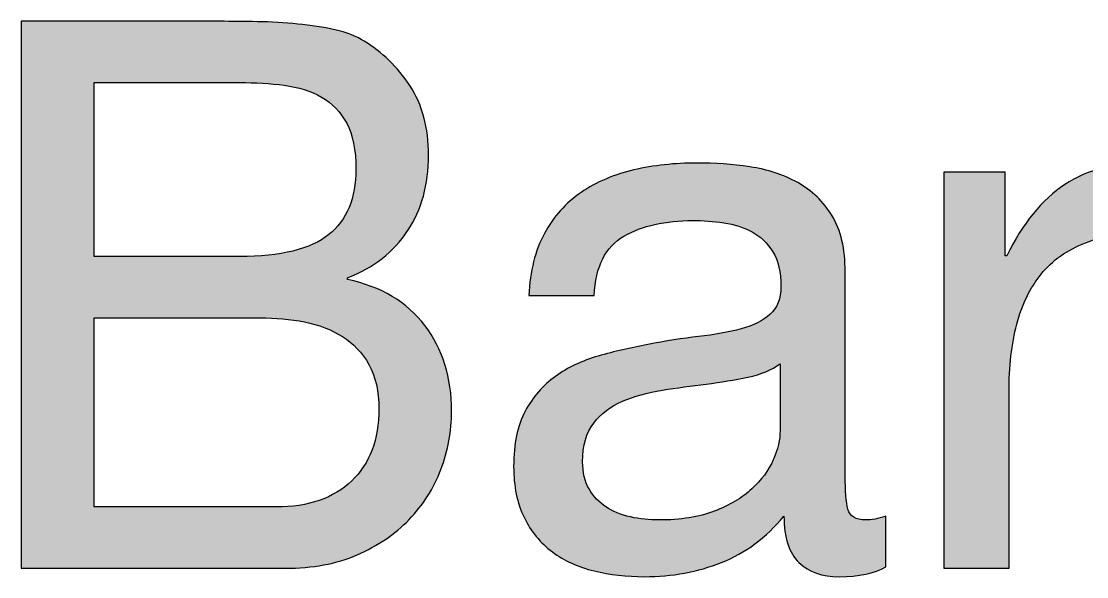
# Paper-space layout 'A1mask' of a CAD drawing. Extents: x 20 to 830, y 20 to 585.
# Drawn here: x 671.76 to 677.49, y 84.5 to 87.48 of the extents above; entities that cross this region are included whole.
import ezdxf
from ezdxf.enums import TextEntityAlignment as Align

# ---------------------------------------------------------------- set-up
doc = ezdxf.new("R2010")
doc.units = 0
doc.layers.get('0').update_dxf_attribs({"linetype": 'CONTINUOUS'})
doc.layers.get('Defpoints').update_dxf_attribs({"linetype": 'CONTINUOUS'})
doc.layers.add('JPP_Mask', color=7, linetype='CONTINUOUS')
doc.styles.add('JPP', font='arial.ttf')

# ---------------------------------------------------------------- blocks, each defined once
blk = doc.blocks.new('A1mask')
at = {"true_color": 0x004a91}
h = blk.add_hatch(color=154, dxfattribs=at)
edge = h.paths.add_edge_path(flags=16)
edge.add_spline(control_points=[(658.1269, 69.8708), (658.3001, 69.8708), (658.4355, 69.9175), (658.533, 70.011), (658.6305, 70.1042), (658.6793, 70.2334), (658.6793, 70.3982), (658.6793, 70.4943), (658.6613, 70.5738), (658.6258, 70.6372), (658.5898, 70.7002), (658.5425, 70.7503), (658.4833, 70.7875), (658.4241, 70.8247), (658.3565, 70.8507), (658.2793, 70.8658), (658.2026, 70.8808), (658.1231, 70.8883), (658.0407, 70.8883), (658.0407, 70.8883), (657.1465, 70.8883), (657.1465, 70.8883), (657.1465, 70.8883), (657.1465, 69.8708), (657.1465, 69.8708), (657.1465, 69.8708), (658.1269, 69.8708), (658.1269, 69.8708)], knot_values=[0, 0, 0, 0, 1, 1, 1, 2, 2, 2, 3, 3, 3, 4, 4, 4, 5, 5, 5, 6, 6, 6, 7, 7, 7, 8, 8, 8, 9, 9, 9, 9], degree=3, periodic=0)
edge = h.paths.add_edge_path(flags=16)
edge.add_spline(control_points=[(657.9295, 71.218), (658.152, 71.218), (658.312, 71.2571), (658.4095, 71.3354), (658.5065, 71.4138), (658.5557, 71.5312), (658.5557, 71.6878), (658.5557, 71.792), (658.5392, 71.8746), (658.506, 71.9349), (658.4729, 71.9953), (658.4279, 72.0421), (658.3702, 72.075), (658.3124, 72.1079), (658.2457, 72.1292), (658.1704, 72.1389), (658.0947, 72.1484), (658.0142, 72.1534), (657.9295, 72.1534), (657.9295, 72.1534), (657.1465, 72.1534), (657.1465, 72.1534), (657.1465, 72.1534), (657.1465, 71.218), (657.1465, 71.218), (657.1465, 71.218), (657.9295, 71.218), (657.9295, 71.218)], knot_values=[0, 0, 0, 0, 1, 1, 1, 2, 2, 2, 3, 3, 3, 4, 4, 4, 5, 5, 5, 6, 6, 6, 7, 7, 7, 8, 8, 8, 9, 9, 9, 9], degree=3, periodic=0)
edge = h.paths.add_edge_path()
edge.add_spline(control_points=[(657.822, 72.4828), (657.8855, 72.4828), (657.9531, 72.4821), (658.026, 72.4809), (658.0989, 72.4795), (658.1709, 72.4753), (658.2424, 72.4684), (658.3138, 72.4615), (658.3806, 72.4514), (658.4421, 72.4376), (658.5041, 72.4239), (658.5567, 72.4033), (658.6007, 72.3759), (658.6968, 72.3181), (658.7787, 72.2383), (658.8459, 72.1368), (658.9131, 72.0353), (658.9467, 71.9103), (658.9467, 71.7619), (658.9467, 71.6052), (658.9093, 71.4701), (658.8336, 71.356), (658.7579, 71.2422), (658.6504, 71.1577), (658.5103, 71.1028), (658.5103, 71.1028), (658.5103, 71.0945), (658.5103, 71.0945), (658.6916, 71.0559), (658.8303, 70.9735), (658.9264, 70.8471), (659.0225, 70.7208), (659.0707, 70.5672), (659.0707, 70.3859), (659.0707, 70.2786), (659.0513, 70.1743), (659.013, 70.0727), (658.9742, 69.971), (658.9174, 69.881), (658.8416, 69.8027), (658.7664, 69.7246), (658.6731, 69.6614), (658.5619, 69.6133), (658.4506, 69.5651), (658.3219, 69.5412), (658.1766, 69.5412), (658.1766, 69.5412), (656.7551, 69.5412), (656.7551, 69.5412), (656.7551, 69.5412), (656.7551, 72.4828), (656.7551, 72.4828), (656.7551, 72.4828), (657.822, 72.4828), (657.822, 72.4828)], knot_values=[0, 0, 0, 0, 1, 1, 1, 2, 2, 2, 3, 3, 3, 4, 4, 4, 5, 5, 5, 6, 6, 6, 7, 7, 7, 8, 8, 8, 9, 9, 9, 10, 10, 10, 11, 11, 11, 12, 12, 12, 13, 13, 13, 14, 14, 14, 15, 15, 15, 16, 16, 16, 17, 17, 17, 18, 18, 18, 18], degree=3, periodic=0)
h = blk.add_hatch(color=154, dxfattribs=at)
edge = h.paths.add_edge_path()
edge.add_spline(control_points=[(662.0704, 70.3407), (662.0704, 70.4296), (662.0704, 70.4888), (662.0704, 70.4888), (662.0704, 70.6261), (662.0841, 70.7477), (662.1116, 70.8533)], knot_values=[8, 8, 8, 8, 8.250035, 8.250035, 8.250035, 9.250035, 9.250035, 9.250035, 9.250035], degree=3, periodic=0)
edge.add_spline(control_points=[(662.1116, 70.8533), (662.1391, 70.9591), (662.1831, 71.049), (662.2432, 71.1234)], knot_values=[7, 7, 7, 7, 8, 8, 8, 8], degree=3, periodic=0)
edge.add_spline(control_points=[(662.2432, 71.1234), (662.3038, 71.1974), (662.3833, 71.2538), (662.4822, 71.2921)], knot_values=[6, 6, 6, 6, 7, 7, 7, 7], degree=3, periodic=0)
edge.add_spline(control_points=[(662.4822, 71.2921), (662.5812, 71.3307), (662.7005, 71.3499), (662.8406, 71.3499)], knot_values=[5, 5, 5, 5, 6, 6, 6, 6], degree=3, periodic=0)
edge.add_spline(control_points=[(662.8406, 71.3499), (662.8406, 71.3499), (662.8406, 71.7207), (662.8406, 71.7207), (662.6512, 71.7262), (662.4946, 71.6878), (662.371, 71.6052)], knot_values=[3, 3, 3, 3, 4, 4, 4, 5, 5, 5, 5], degree=3, periodic=0)
edge.add_spline(control_points=[(662.371, 71.6052), (662.2475, 71.5229), (662.1428, 71.3953), (662.0581, 71.222)], knot_values=[2, 2, 2, 2, 3, 3, 3, 3], degree=3, periodic=0)
edge.add_spline(control_points=[(662.0496, 71.222), (662.0496, 71.222), (662.0496, 71.3344), (662.0496, 71.4467)], knot_values=[0.5, 0.5, 0.5, 0.5, 1, 1, 1, 1], degree=3, periodic=0)
edge.add_spline(control_points=[(662.0496, 71.4467), (662.0496, 71.559), (662.0496, 71.6713), (662.0496, 71.6713), (662.0496, 71.6713), (662.029, 71.6713), (661.9981, 71.6713)], knot_values=[12.749965, 12.749965, 12.749965, 12.749965, 13.249965, 13.249965, 13.249965, 13.5, 13.5, 13.5, 13.5], degree=3, periodic=0)
edge.add_spline(control_points=[(661.9981, 71.6713), (661.9672, 71.6713), (661.926, 71.6713), (661.8849, 71.6713)], knot_values=[12.49997, 12.49997, 12.49997, 12.49997, 12.749965, 12.749965, 12.749965, 12.749965], degree=3, periodic=0)
edge.add_spline(control_points=[(661.8849, 71.6713), (661.8643, 71.6713), (661.8437, 71.6713), (661.8244, 71.6713)], knot_values=[12.374973, 12.374973, 12.374973, 12.374973, 12.49997, 12.49997, 12.49997, 12.49997], degree=3, periodic=0)
edge.add_spline(control_points=[(661.8244, 71.6713), (661.8051, 71.6713), (661.787, 71.6713), (661.7716, 71.6713)], knot_values=[12.249975, 12.249975, 12.249975, 12.249975, 12.374973, 12.374973, 12.374973, 12.374973], degree=3, periodic=0)
edge.add_spline(control_points=[(661.7716, 71.6713), (661.7639, 71.6713), (661.7568, 71.6713), (661.7505, 71.6713)], knot_values=[12.187476, 12.187476, 12.187476, 12.187476, 12.249975, 12.249975, 12.249975, 12.249975], degree=3, periodic=0)
edge.add_spline(control_points=[(661.7201, 71.6713), (661.7201, 71.6713), (661.7201, 71.6713), (661.7201, 71.6713), (661.7201, 71.6713), (661.7201, 71.6713), (661.7201, 71.6713)], knot_values=[11.99998, 11.99998, 11.99998, 11.99998, 12.001425, 12.001425, 12.001425, 12.001445, 12.001445, 12.001445, 12.001445], degree=3, periodic=0)
edge.add_spline(control_points=[(661.7201, 71.6713), (661.7201, 71.6712), (661.7201, 71.1387), (661.7201, 70.6062)], knot_values=[11.49999, 11.49999, 11.49999, 11.49999, 11.99998, 11.99998, 11.99998, 11.99998], degree=3, periodic=0)
edge.add_spline(control_points=[(661.7201, 70.6062), (661.7201, 70.0737), (661.7201, 69.5412), (661.7201, 69.5412), (661.7201, 69.5412), (661.7201, 69.5412), (661.7201, 69.5412)], knot_values=[10.999023, 10.999023, 10.999023, 10.999023, 11.499013, 11.499013, 11.499013, 11.49999, 11.49999, 11.49999, 11.49999], degree=3, periodic=0)
edge.add_spline(control_points=[(661.7352, 69.5412), (661.74, 69.5412), (661.7458, 69.5412), (661.7525, 69.5412)], knot_values=[10.812504, 10.812504, 10.812504, 10.812504, 10.875003, 10.875003, 10.875003, 10.875003], degree=3, periodic=0)
edge.add_spline(control_points=[(661.7525, 69.5412), (661.7591, 69.5412), (661.7667, 69.5412), (661.7749, 69.5412)], knot_values=[10.750005, 10.750005, 10.750005, 10.750005, 10.812504, 10.812504, 10.812504, 10.812504], degree=3, periodic=0)
edge.add_spline(control_points=[(661.7749, 69.5412), (661.7913, 69.5412), (661.8104, 69.5412), (661.831, 69.5412)], knot_values=[10.625008, 10.625008, 10.625008, 10.625008, 10.750005, 10.750005, 10.750005, 10.750005], degree=3, periodic=0)
edge.add_spline(control_points=[(661.831, 69.5412), (661.8515, 69.5412), (661.8734, 69.5412), (661.8953, 69.5412)], knot_values=[10.50001, 10.50001, 10.50001, 10.50001, 10.625008, 10.625008, 10.625008, 10.625008], degree=3, periodic=0)
edge.add_spline(control_points=[(661.8953, 69.5412), (661.9391, 69.5412), (661.9828, 69.5412), (662.0157, 69.5412)], knot_values=[10.250015, 10.250015, 10.250015, 10.250015, 10.50001, 10.50001, 10.50001, 10.50001], degree=3, periodic=0)
edge.add_spline(control_points=[(662.0157, 69.5412), (662.0485, 69.5412), (662.0704, 69.5412), (662.0704, 69.5412), (662.0704, 69.5412), (662.0704, 69.5412), (662.0704, 69.5412)], knot_values=[9.999532, 9.999532, 9.999532, 9.999532, 10.249547, 10.249547, 10.249547, 10.250015, 10.250015, 10.250015, 10.250015], degree=3, periodic=0)
edge.add_spline(control_points=[(662.0704, 69.5518), (662.0704, 69.5553), (662.0704, 69.5595), (662.0704, 69.5646)], knot_values=[9.906272, 9.906272, 9.906272, 9.906272, 9.937521, 9.937521, 9.937521, 9.937521], degree=3, periodic=0)
edge.add_spline(control_points=[(662.0704, 69.5646), (662.0704, 69.5696), (662.0704, 69.5754), (662.0704, 69.5819)], knot_values=[9.875022, 9.875022, 9.875022, 9.875022, 9.906272, 9.906272, 9.906272, 9.906272], degree=3, periodic=0)
edge.add_spline(control_points=[(662.0704, 69.5819), (662.0704, 69.5948), (662.0704, 69.6105), (662.0704, 69.6286)], knot_values=[9.812524, 9.812524, 9.812524, 9.812524, 9.875022, 9.875022, 9.875022, 9.875022], degree=3, periodic=0)
edge.add_spline(control_points=[(662.0704, 69.6286), (662.0704, 69.6466), (662.0704, 69.667), (662.0704, 69.6892)], knot_values=[9.750025, 9.750025, 9.750025, 9.750025, 9.812524, 9.812524, 9.812524, 9.812524], degree=3, periodic=0)
edge.add_spline(control_points=[(662.0704, 69.6892), (662.0704, 69.7336), (662.0704, 69.7854), (662.0704, 69.841)], knot_values=[9.625027, 9.625027, 9.625027, 9.625027, 9.750025, 9.750025, 9.750025, 9.750025], degree=3, periodic=0)
edge.add_spline(control_points=[(662.0704, 69.841), (662.0704, 69.8965), (662.0704, 69.9557), (662.0704, 70.0149)], knot_values=[9.50003, 9.50003, 9.50003, 9.50003, 9.625027, 9.625027, 9.625027, 9.625027], degree=3, periodic=0)
edge.add_spline(control_points=[(662.0704, 70.0149), (662.0704, 70.1334), (662.0704, 70.2519), (662.0704, 70.3407)], knot_values=[9.250035, 9.250035, 9.250035, 9.250035, 9.50003, 9.50003, 9.50003, 9.50003], degree=3, periodic=0)
h = blk.add_hatch(color=154, dxfattribs=at)
edge = h.paths.add_edge_path()
edge.add_spline(control_points=[(661.1185, 71.4365), (661.0716, 71.5132), (661.0101, 71.573), (660.9334, 71.6156)], knot_values=[29, 29, 29, 29, 30, 30, 30, 30], degree=3, periodic=0)
edge.add_spline(control_points=[(660.9334, 71.6156), (660.8563, 71.6582), (660.7706, 71.6864), (660.6759, 71.7001)], knot_values=[28, 28, 28, 28, 29, 29, 29, 29], degree=3, periodic=0)
edge.add_spline(control_points=[(660.6759, 71.7001), (660.5808, 71.7139), (660.4856, 71.7207), (660.3895, 71.7207)], knot_values=[27, 27, 27, 27, 28, 28, 28, 28], degree=3, periodic=0)
edge.add_spline(control_points=[(660.3895, 71.7207), (660.2712, 71.7207), (660.1585, 71.7084), (660.0515, 71.6836)], knot_values=[26, 26, 26, 26, 27, 27, 27, 27], degree=3, periodic=0)
edge.add_spline(control_points=[(660.0515, 71.6836), (659.9446, 71.659), (659.8494, 71.6182), (659.7671, 71.5622)], knot_values=[25, 25, 25, 25, 26, 26, 26, 26], degree=3, periodic=0)
edge.add_spline(control_points=[(659.7671, 71.5622), (659.6847, 71.5058), (659.6189, 71.4322), (659.5697, 71.3416)], knot_values=[24, 24, 24, 24, 25, 25, 25, 25], degree=3, periodic=0)
edge.add_spline(control_points=[(659.5697, 71.3416), (659.52, 71.2509), (659.4925, 71.1397), (659.4868, 71.0079)], knot_values=[23, 23, 23, 23, 24, 24, 24, 24], degree=3, periodic=0)
edge.add_spline(control_points=[(659.4868, 71.0079), (659.4868, 71.0079), (659.8371, 71.0079), (659.8371, 71.0079), (659.8456, 71.1645), (659.8991, 71.2708), (659.9981, 71.3271), (660.097, 71.3835), (660.2205, 71.4116), (660.3687, 71.4116)], knot_values=[20, 20, 20, 20, 21, 21, 21, 22, 22, 22, 23, 23, 23, 23], degree=3, periodic=0)
edge.add_spline(control_points=[(660.3687, 71.4116), (660.4236, 71.4116), (660.4795, 71.4076), (660.5358, 71.3993)], knot_values=[19, 19, 19, 19, 20, 20, 20, 20], degree=3, periodic=0)
edge.add_spline(control_points=[(660.5358, 71.3993), (660.5916, 71.391), (660.6428, 71.3747), (660.6882, 71.3499)], knot_values=[18, 18, 18, 18, 19, 19, 19, 19], degree=3, periodic=0)
edge.add_spline(control_points=[(660.6882, 71.3499), (660.7332, 71.3252), (660.7706, 71.2895), (660.7995, 71.2429)], knot_values=[17, 17, 17, 17, 18, 18, 18, 18], degree=3, periodic=0)
edge.add_spline(control_points=[(660.7995, 71.2429), (660.8283, 71.196), (660.8425, 71.1342), (660.8425, 71.0573)], knot_values=[16, 16, 16, 16, 17, 17, 17, 17], degree=3, periodic=0)
edge.add_spline(control_points=[(660.8425, 71.0573), (660.8425, 70.9915), (660.8231, 70.9413), (660.7848, 70.907), (660.7464, 70.8727), (660.6944, 70.8464), (660.6281, 70.8287)], knot_values=[14, 14, 14, 14, 15, 15, 15, 16, 16, 16, 16], degree=3, periodic=0)
edge.add_spline(control_points=[(660.6281, 70.8287), (660.5623, 70.8107), (660.4861, 70.797), (660.3995, 70.7875)], knot_values=[13, 13, 13, 13, 14, 14, 14, 14], degree=3, periodic=0)
edge.add_spline(control_points=[(660.3995, 70.7875), (660.3133, 70.7778), (660.222, 70.7634), (660.1259, 70.7442)], knot_values=[12, 12, 12, 12, 13, 13, 13, 13], degree=3, periodic=0)
edge.add_spline(control_points=[(660.1259, 70.7442), (660.035, 70.7279), (659.9465, 70.707), (659.8598, 70.6824), (659.7732, 70.6578), (659.6965, 70.6214), (659.6293, 70.5733)], knot_values=[10, 10, 10, 10, 11, 11, 11, 12, 12, 12, 12], degree=3, periodic=0)
edge.add_spline(control_points=[(659.6293, 70.5733), (659.5616, 70.5253), (659.5077, 70.4625), (659.4665, 70.3859)], knot_values=[9, 9, 9, 9, 10, 10, 10, 10], degree=3, periodic=0)
edge.add_spline(control_points=[(659.4665, 70.3859), (659.4253, 70.3089), (659.4045, 70.21), (659.4045, 70.0891)], knot_values=[8, 8, 8, 8, 9, 9, 9, 9], degree=3, periodic=0)
edge.add_spline(control_points=[(659.4045, 70.0891), (659.4045, 69.9821), (659.4234, 69.8907), (659.4603, 69.8152)], knot_values=[7, 7, 7, 7, 8, 8, 8, 8], degree=3, periodic=0)
edge.add_spline(control_points=[(659.4603, 69.8152), (659.4972, 69.7395), (659.5479, 69.6777), (659.6127, 69.6297)], knot_values=[6, 6, 6, 6, 7, 7, 7, 7], degree=3, periodic=0)
edge.add_spline(control_points=[(659.6127, 69.6297), (659.6771, 69.5816), (659.7519, 69.5473), (659.8371, 69.5267), (659.9223, 69.5061), (660.0132, 69.4959), (660.1093, 69.4959)], knot_values=[4, 4, 4, 4, 5, 5, 5, 6, 6, 6, 6], degree=3, periodic=0)
edge.add_spline(control_points=[(660.1093, 69.4959), (660.2575, 69.4959), (660.3957, 69.5213), (660.523, 69.5722)], knot_values=[3, 3, 3, 3, 4, 4, 4, 4], degree=3, periodic=0)
edge.add_spline(control_points=[(660.523, 69.5722), (660.6508, 69.6228), (660.763, 69.7059), (660.8591, 69.8214)], knot_values=[2, 2, 2, 2, 3, 3, 3, 3], degree=3, periodic=0)
edge.add_spline(control_points=[(660.8591, 69.8214), (660.8591, 69.7059), (660.8856, 69.6228), (660.9396, 69.5722)], knot_values=[1, 1, 1, 1, 2, 2, 2, 2], degree=3, periodic=0)
edge.add_spline(control_points=[(660.9396, 69.5722), (660.9931, 69.5213), (661.065, 69.4959), (661.1559, 69.4959)], knot_values=[0, 0, 0, 0, 1, 1, 1, 1], degree=3, periodic=0)
edge.add_spline(control_points=[(661.1559, 69.4959), (661.2629, 69.4959), (661.3467, 69.5137), (661.4068, 69.5494)], knot_values=[36, 36, 36, 36, 37, 37, 37, 37], degree=3, periodic=0)
edge.add_spline(control_points=[(661.4068, 69.5494), (661.4068, 69.5494), (661.4068, 69.8214), (661.4068, 69.8214), (661.3656, 69.8077), (661.3301, 69.8008), (661.2998, 69.8008)], knot_values=[34, 34, 34, 34, 35, 35, 35, 36, 36, 36, 36], degree=3, periodic=0)
edge.add_spline(control_points=[(661.2998, 69.8008), (661.2449, 69.8008), (661.2127, 69.82), (661.2032, 69.8583)], knot_values=[33, 33, 33, 33, 34, 34, 34, 34], degree=3, periodic=0)
edge.add_spline(control_points=[(661.2032, 69.8583), (661.1933, 69.8969), (661.1886, 69.9572), (661.1886, 70.0396)], knot_values=[32, 32, 32, 32, 33, 33, 33, 33], degree=3, periodic=0)
edge.add_spline(control_points=[(661.1886, 70.0396), (661.1886, 70.0396), (661.1886, 71.1357), (661.1886, 71.1357), (661.1886, 71.2592), (661.1654, 71.3596), (661.1185, 71.4365)], knot_values=[30, 30, 30, 30, 31, 31, 31, 32, 32, 32, 32], degree=3, periodic=0)
edge = h.paths.add_edge_path(flags=16)
edge.add_spline(control_points=[(660.4406, 70.5321), (660.5192, 70.5416), (660.594, 70.5539), (660.6655, 70.5691)], knot_values=[0, 0, 0, 0, 1, 1, 1, 1], degree=3, periodic=0)
edge.add_spline(control_points=[(660.6655, 70.5691), (660.737, 70.5842), (660.7942, 70.6083), (660.8383, 70.6412)], knot_values=[14, 14, 14, 14, 15, 15, 15, 15], degree=3, periodic=0)
edge.add_spline(control_points=[(660.8383, 70.6412), (660.8383, 70.6412), (660.8383, 70.2827), (660.8383, 70.2827), (660.8383, 70.2334), (660.826, 70.1804), (660.8013, 70.1241), (660.7767, 70.0678), (660.7379, 70.0157), (660.6858, 69.9676), (660.6338, 69.9196), (660.5666, 69.8796), (660.4842, 69.8481)], knot_values=[10, 10, 10, 10, 11, 11, 11, 12, 12, 12, 13, 13, 13, 14, 14, 14, 14], degree=3, periodic=0)
edge.add_spline(control_points=[(660.4842, 69.8481), (660.4018, 69.8164), (660.3029, 69.8008), (660.1874, 69.8008)], knot_values=[9, 9, 9, 9, 10, 10, 10, 10], degree=3, periodic=0)
edge.add_spline(control_points=[(660.1874, 69.8008), (660.1353, 69.8008), (660.0837, 69.8062), (660.0331, 69.8171)], knot_values=[8, 8, 8, 8, 9, 9, 9, 9], degree=3, periodic=0)
edge.add_spline(control_points=[(660.0331, 69.8171), (659.982, 69.8282), (659.9384, 69.846), (659.901, 69.8708)], knot_values=[7, 7, 7, 7, 8, 8, 8, 8], degree=3, periodic=0)
edge.add_spline(control_points=[(659.901, 69.8708), (659.8641, 69.8955), (659.8338, 69.9276), (659.8106, 69.9676)], knot_values=[6, 6, 6, 6, 7, 7, 7, 7], degree=3, periodic=0)
edge.add_spline(control_points=[(659.8106, 69.9676), (659.7869, 70.0074), (659.7756, 70.0562), (659.7756, 70.1139)], knot_values=[5, 5, 5, 5, 6, 6, 6, 6], degree=3, periodic=0)
edge.add_spline(control_points=[(659.7756, 70.1139), (659.7756, 70.2017), (659.7955, 70.2711), (659.8352, 70.322)], knot_values=[4, 4, 4, 4, 5, 5, 5, 5], degree=3, periodic=0)
edge.add_spline(control_points=[(659.8352, 70.322), (659.875, 70.3726), (659.9266, 70.4119), (659.9895, 70.4393)], knot_values=[3, 3, 3, 3, 4, 4, 4, 4], degree=3, periodic=0)
edge.add_spline(control_points=[(659.9895, 70.4393), (660.053, 70.4668), (660.1244, 70.4867), (660.204, 70.499)], knot_values=[2, 2, 2, 2, 3, 3, 3, 3], degree=3, periodic=0)
edge.add_spline(control_points=[(660.204, 70.499), (660.2835, 70.5115), (660.3625, 70.5224), (660.4406, 70.5321)], knot_values=[1, 1, 1, 1, 2, 2, 2, 2], degree=3, periodic=0)
at = {"layer": 'Defpoints', "color": 154, "true_color": 0x004a91}
for points, knots in [([(657.822, 72.4828), (657.8855, 72.4828), (657.9531, 72.4821), (658.026, 72.4809), (658.0989, 72.4795), (658.1709, 72.4753), (658.2424, 72.4684), (658.3138, 72.4615), (658.3806, 72.4514), (658.4421, 72.4376), (658.5041, 72.4239), (658.5567, 72.4033), (658.6007, 72.3759), (658.6968, 72.3181), (658.7787, 72.2383), (658.8459, 72.1368), (658.9131, 72.0353), (658.9467, 71.9103), (658.9467, 71.7619), (658.9467, 71.6052), (658.9093, 71.4701), (658.8336, 71.356), (658.7579, 71.2422), (658.6504, 71.1577), (658.5103, 71.1028), (658.5103, 71.1028), (658.5103, 71.0945), (658.5103, 71.0945), (658.6916, 71.0559), (658.8303, 70.9735), (658.9264, 70.8471), (659.0225, 70.7208), (659.0707, 70.5672), (659.0707, 70.3859), (659.0707, 70.2786), (659.0513, 70.1743), (659.013, 70.0727), (658.9742, 69.971), (658.9174, 69.881), (658.8416, 69.8027), (658.7664, 69.7246), (658.6731, 69.6614), (658.5619, 69.6133), (658.4506, 69.5651), (658.3219, 69.5412), (658.1766, 69.5412), (658.1766, 69.5412), (656.7551, 69.5412), (656.7551, 69.5412), (656.7551, 69.5412), (656.7551, 72.4828), (656.7551, 72.4828), (656.7551, 72.4828), (657.822, 72.4828), (657.822, 72.4828)], [0, 0, 0, 0, 1, 1, 1, 2, 2, 2, 3, 3, 3, 4, 4, 4, 5, 5, 5, 6, 6, 6, 7, 7, 7, 8, 8, 8, 9, 9, 9, 10, 10, 10, 11, 11, 11, 12, 12, 12, 13, 13, 13, 14, 14, 14, 15, 15, 15, 16, 16, 16, 17, 17, 17, 18, 18, 18, 18]), ([(657.9295, 71.218), (658.152, 71.218), (658.312, 71.2571), (658.4095, 71.3354), (658.5065, 71.4138), (658.5557, 71.5312), (658.5557, 71.6878), (658.5557, 71.792), (658.5392, 71.8746), (658.506, 71.9349), (658.4729, 71.9953), (658.4279, 72.0421), (658.3702, 72.075), (658.3124, 72.1079), (658.2457, 72.1292), (658.1704, 72.1389), (658.0947, 72.1484), (658.0142, 72.1534), (657.9295, 72.1534), (657.9295, 72.1534), (657.1465, 72.1534), (657.1465, 72.1534), (657.1465, 72.1534), (657.1465, 71.218), (657.1465, 71.218), (657.1465, 71.218), (657.9295, 71.218), (657.9295, 71.218)], [0, 0, 0, 0, 1, 1, 1, 2, 2, 2, 3, 3, 3, 4, 4, 4, 5, 5, 5, 6, 6, 6, 7, 7, 7, 8, 8, 8, 9, 9, 9, 9]), ([(662.0496, 71.6713), (662.0496, 71.6713), (662.0496, 71.222), (662.0496, 71.222), (662.0496, 71.222), (662.0581, 71.222), (662.0581, 71.222), (662.1428, 71.3953), (662.2475, 71.5229), (662.371, 71.6052), (662.4946, 71.6878), (662.6512, 71.7262), (662.8406, 71.7207), (662.8406, 71.7207), (662.8406, 71.3499), (662.8406, 71.3499), (662.7005, 71.3499), (662.5812, 71.3307), (662.4822, 71.2921), (662.3833, 71.2538), (662.3038, 71.1974), (662.2432, 71.1234), (662.1831, 71.049), (662.1391, 70.9591), (662.1116, 70.8533), (662.0841, 70.7477), (662.0704, 70.6261), (662.0704, 70.4888), (662.0704, 70.4888), (662.0704, 69.5412), (662.0704, 69.5412), (662.0704, 69.5412), (661.7201, 69.5412), (661.7201, 69.5412), (661.7201, 69.5412), (661.7201, 71.6713), (661.7201, 71.6713), (661.7201, 71.6713), (662.0496, 71.6713), (662.0496, 71.6713)], [0, 0, 0, 0, 1, 1, 1, 2, 2, 2, 3, 3, 3, 4, 4, 4, 5, 5, 5, 6, 6, 6, 7, 7, 7, 8, 8, 8, 9, 9, 9, 10, 10, 10, 11, 11, 11, 12, 12, 12, 13, 13, 13, 13]), ([(661.1559, 69.4959), (661.065, 69.4959), (660.9931, 69.5213), (660.9396, 69.5722), (660.8856, 69.6228), (660.8591, 69.7059), (660.8591, 69.8214), (660.763, 69.7059), (660.6508, 69.6228), (660.523, 69.5722), (660.3957, 69.5213), (660.2575, 69.4959), (660.1093, 69.4959), (660.0132, 69.4959), (659.9223, 69.5061), (659.8371, 69.5267), (659.7519, 69.5473), (659.6771, 69.5816), (659.6127, 69.6297), (659.5479, 69.6777), (659.4972, 69.7395), (659.4603, 69.8152), (659.4234, 69.8907), (659.4045, 69.9821), (659.4045, 70.0891), (659.4045, 70.21), (659.4253, 70.3089), (659.4665, 70.3859), (659.5077, 70.4625), (659.5616, 70.5253), (659.6293, 70.5733), (659.6965, 70.6214), (659.7732, 70.6578), (659.8598, 70.6824), (659.9465, 70.707), (660.035, 70.7279), (660.1259, 70.7442), (660.222, 70.7634), (660.3133, 70.7778), (660.3995, 70.7875), (660.4861, 70.797), (660.5623, 70.8107), (660.6281, 70.8287), (660.6944, 70.8464), (660.7464, 70.8727), (660.7848, 70.907), (660.8231, 70.9413), (660.8425, 70.9915), (660.8425, 71.0573), (660.8425, 71.1342), (660.8283, 71.196), (660.7995, 71.2429), (660.7706, 71.2895), (660.7332, 71.3252), (660.6882, 71.3499), (660.6428, 71.3747), (660.5916, 71.391), (660.5358, 71.3993), (660.4795, 71.4076), (660.4236, 71.4116), (660.3687, 71.4116), (660.2205, 71.4116), (660.097, 71.3835), (659.9981, 71.3271), (659.8991, 71.2708), (659.8456, 71.1645), (659.8371, 71.0079), (659.8371, 71.0079), (659.4868, 71.0079), (659.4868, 71.0079), (659.4925, 71.1397), (659.52, 71.2509), (659.5697, 71.3416), (659.6189, 71.4322), (659.6847, 71.5058), (659.7671, 71.5622), (659.8494, 71.6182), (659.9446, 71.659), (660.0515, 71.6836), (660.1585, 71.7084), (660.2712, 71.7207), (660.3895, 71.7207), (660.4856, 71.7207), (660.5808, 71.7139), (660.6759, 71.7001), (660.7706, 71.6864), (660.8563, 71.6582), (660.9334, 71.6156), (661.0101, 71.573), (661.0716, 71.5132), (661.1185, 71.4365), (661.1654, 71.3596), (661.1886, 71.2592), (661.1886, 71.1357), (661.1886, 71.1357), (661.1886, 70.0396), (661.1886, 70.0396), (661.1886, 69.9572), (661.1933, 69.8969), (661.2032, 69.8583), (661.2127, 69.82), (661.2449, 69.8008), (661.2998, 69.8008), (661.3301, 69.8008), (661.3656, 69.8077), (661.4068, 69.8214), (661.4068, 69.8214), (661.4068, 69.5494), (661.4068, 69.5494), (661.3467, 69.5137), (661.2629, 69.4959), (661.1559, 69.4959)], [0, 0, 0, 0, 1, 1, 1, 2, 2, 2, 3, 3, 3, 4, 4, 4, 5, 5, 5, 6, 6, 6, 7, 7, 7, 8, 8, 8, 9, 9, 9, 10, 10, 10, 11, 11, 11, 12, 12, 12, 13, 13, 13, 14, 14, 14, 15, 15, 15, 16, 16, 16, 17, 17, 17, 18, 18, 18, 19, 19, 19, 20, 20, 20, 21, 21, 21, 22, 22, 22, 23, 23, 23, 24, 24, 24, 25, 25, 25, 26, 26, 26, 27, 27, 27, 28, 28, 28, 29, 29, 29, 30, 30, 30, 31, 31, 31, 32, 32, 32, 33, 33, 33, 34, 34, 34, 35, 35, 35, 36, 36, 36, 37, 37, 37, 37]), ([(658.1269, 69.8708), (658.3001, 69.8708), (658.4355, 69.9175), (658.533, 70.011), (658.6305, 70.1042), (658.6793, 70.2334), (658.6793, 70.3982), (658.6793, 70.4943), (658.6613, 70.5738), (658.6258, 70.6372), (658.5898, 70.7002), (658.5425, 70.7503), (658.4833, 70.7875), (658.4241, 70.8247), (658.3565, 70.8507), (658.2793, 70.8658), (658.2026, 70.8808), (658.1231, 70.8883), (658.0407, 70.8883), (658.0407, 70.8883), (657.1465, 70.8883), (657.1465, 70.8883), (657.1465, 70.8883), (657.1465, 69.8708), (657.1465, 69.8708), (657.1465, 69.8708), (658.1269, 69.8708), (658.1269, 69.8708)], [0, 0, 0, 0, 1, 1, 1, 2, 2, 2, 3, 3, 3, 4, 4, 4, 5, 5, 5, 6, 6, 6, 7, 7, 7, 8, 8, 8, 9, 9, 9, 9]), ([(660.6655, 70.5691), (660.594, 70.5539), (660.5192, 70.5416), (660.4406, 70.5321), (660.3625, 70.5224), (660.2835, 70.5115), (660.204, 70.499), (660.1244, 70.4867), (660.053, 70.4668), (659.9895, 70.4393), (659.9266, 70.4119), (659.875, 70.3726), (659.8352, 70.322), (659.7955, 70.2711), (659.7756, 70.2017), (659.7756, 70.1139), (659.7756, 70.0562), (659.7869, 70.0074), (659.8106, 69.9676), (659.8338, 69.9276), (659.8641, 69.8955), (659.901, 69.8708), (659.9384, 69.846), (659.982, 69.8282), (660.0331, 69.8171), (660.0837, 69.8062), (660.1353, 69.8008), (660.1874, 69.8008), (660.3029, 69.8008), (660.4018, 69.8164), (660.4842, 69.8481), (660.5666, 69.8796), (660.6338, 69.9196), (660.6858, 69.9676), (660.7379, 70.0157), (660.7767, 70.0678), (660.8013, 70.1241), (660.826, 70.1804), (660.8383, 70.2334), (660.8383, 70.2827), (660.8383, 70.2827), (660.8383, 70.6412), (660.8383, 70.6412), (660.7942, 70.6083), (660.737, 70.5842), (660.6655, 70.5691)], [0, 0, 0, 0, 1, 1, 1, 2, 2, 2, 3, 3, 3, 4, 4, 4, 5, 5, 5, 6, 6, 6, 7, 7, 7, 8, 8, 8, 9, 9, 9, 10, 10, 10, 11, 11, 11, 12, 12, 12, 13, 13, 13, 14, 14, 14, 15, 15, 15, 15])]:
    blk.add_open_spline(points, degree=3, knots=knots, dxfattribs=at)
at = {"color": 7, "style": 'JPP'}
for tag, p in [('Client', (748, 120)), ('Project1', (748, 95)), ('Project2', (748, 87.5)), ('Project3', (748, 80)), ('Title1', (748, 62.5)), ('Title2', (748, 55)), ('Title3', (748, 47.5)), ('Status', (640, 12.5))]:
    blk.add_attdef(tag, text='', height=3.5, dxfattribs=at).set_placement(p, align=Align.MIDDLE_LEFT)
at = {"color": 2, "style": 'JPP'}
for tag, p in [('Scale', (667.5, 30)), ('Checked', (757.5, 30)), ('Drawn', (712.5, 30)), ('Date', (802.5, 30))]:
    blk.add_attdef(tag, text='', height=2, dxfattribs=at).set_placement(p, align=Align.MIDDLE_CENTER)
at = {"color": 6, "style": 'JPP'}
for tag, p in [('Ref', (730, 12.5)), ('DrgNo.', (772, 12.5))]:
    blk.add_attdef(tag, text='', height=4, dxfattribs=at).set_placement(p, align=Align.MIDDLE_LEFT)
blk.add_attdef('Rev', text='', height=4, dxfattribs=at).set_placement((806.2747, 12.5), align=Align.MIDDLE_CENTER)

psp = doc.layouts.new('A1mask')

# ---------------------------------------------------------------- block references
at = {"layer": 'JPP_Mask'}
psp.add_blockref('A1mask', (15, 15), dxfattribs=at)

doc.saveas('drawing.dxf')
